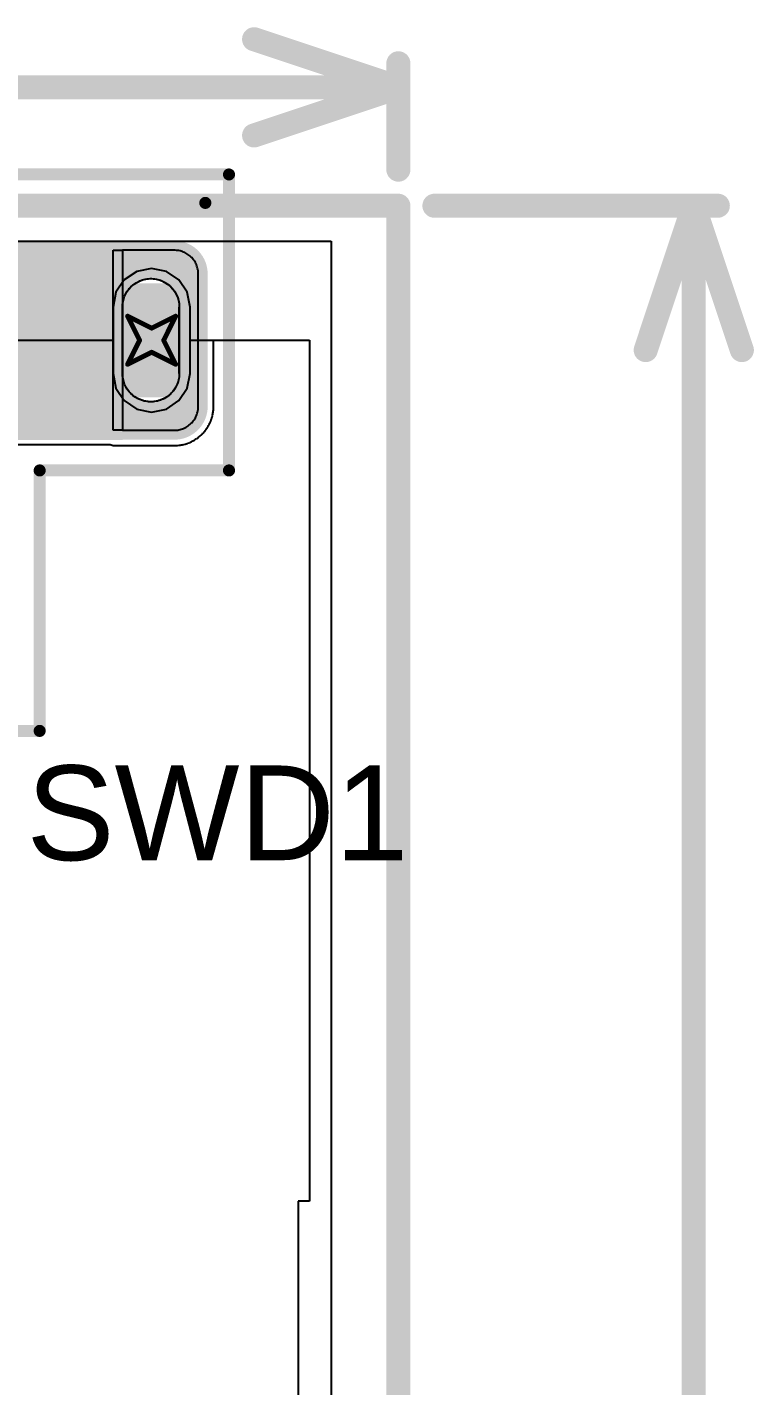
# Model space of a CAD drawing. Header units: inches. Extents: x -3 to 423, y -3 to 110.
# Drawn here: x 60.14 to 67.82, y 66.96 to 81.31 of the extents above; entities that cross this region are included whole.
import ezdxf

# ---------------------------------------------------------------- set-up
doc = ezdxf.new("R2010")
doc.units = ezdxf.units.IN
for name, color, linetype in [('Board Outline', 56, 'Continuous'), ('Bottom Layer', 5, 'Continuous'), ('Bottom Solder', 6, 'Continuous'), ('Drill Drawing', 1, 'Continuous'), ('Mechanical 1', 6, 'Continuous'), ('Mechanical 3', 76, 'Continuous'), ('Mid Layer', 16, 'Continuous'), ('Mid Layer 2', 76, 'Continuous'), ('Multi-Layer', 9, 'Continuous'), ('Pad Holes', 156, 'Continuous'), ('Top Layer', 1, 'Continuous'), ('Top Overlay', 2, 'Continuous'), ('Top Paste', 8, 'Continuous'), ('Top Solder', 216, 'Continuous')]:
    doc.layers.add(name, color=color, linetype=linetype)
doc.styles.add('Arial', font='', dxfattribs={"height": 0.2})
doc.styles.get('Arial').set_extended_font_data('Arial')

# ---------------------------------------------------------------- blocks, each defined once
blk = doc.blocks.new('MOLEX_0475890001_59')
at = {"layer": 'Bottom Layer'}
blk.add_hatch(color=5, dxfattribs=at).paths.add_polyline_path([(-4.383, 0.5), (-3.983, 0.5), (-3.983, -0.5), (-4.383, -0.5)])
at = {"layer": 'Bottom Solder'}
blk.add_hatch(color=6, dxfattribs=at).paths.add_polyline_path([(-4.484, 0.602), (-3.881, 0.602), (-3.881, -0.602), (-4.484, -0.602)])
at = {"layer": 'Mid Layer'}
blk.add_hatch(color=16, dxfattribs=at).paths.add_polyline_path([(-4.383, 0.5), (-3.983, 0.5), (-3.983, -0.5), (-4.383, -0.5)])
at = {"layer": 'Mid Layer 2'}
blk.add_hatch(color=76, dxfattribs=at).paths.add_polyline_path([(-4.383, 0.5), (-3.983, 0.5), (-3.983, -0.5), (-4.383, -0.5)])
at = {"layer": 'Multi-Layer'}
blk.add_hatch(color=9, dxfattribs=at).paths.add_polyline_path([(-4.383, 0.5), (-3.983, 0.5), (-3.983, -0.5), (-4.383, -0.5)])
at = {"layer": 'Pad Holes'}
h = blk.add_hatch(color=7, dxfattribs=at)
edge = h.paths.add_edge_path()
edge.add_arc((-4.183, -0.35), 0.25, 180, 360)
edge.add_line((-3.933, -0.35), (-3.933, 0.35))
edge.add_arc((-4.183, 0.35), 0.25, 0, 180)
edge.add_line((-4.433, 0.35), (-4.433, -0.35))
at = {"layer": 'Top Layer'}
for points in [[(-3.774, 0.95), (-2.599, 0.95), (-2.599, -0.95), (-3.774, -0.95)], [(-4.383, 0.5), (-3.983, 0.5), (-3.983, -0.5), (-4.383, -0.5)]]:
    blk.add_hatch(color=1, dxfattribs=at).paths.add_polyline_path(points)
at = {"layer": 'Top Paste'}
blk.add_hatch(color=8, dxfattribs=at).paths.add_polyline_path([(-3.774, 0.95), (-2.599, 0.95), (-2.599, -0.95), (-3.774, -0.95)])
at = {"layer": 'Top Solder'}
for points in [[(-3.876, 1.052), (-2.498, 1.052), (-2.498, -1.052), (-3.876, -1.052)], [(-4.484, 0.602), (-3.881, 0.602), (-3.881, -0.602), (-4.484, -0.602)]]:
    blk.add_hatch(color=216, dxfattribs=at).paths.add_polyline_path(points)
at = {"layer": 'Mechanical 1'}
for points, format in [([(3, 4.125, 0.127, 0.127, 0), (-3, 4.125, 0.127, 0.127, 0)], "xyseb"), ([(-3, 4.125, 0.127, 0.127, 0), (-3, 1.375, 0.127, 0.127, 0)], "xyseb"), ([(-3, 1.375, 0.127, 0.127, 0), (-5, 1.375, 0.127, 0.127, 0)], "xyseb"), ([(-5, 1.375, 0.127, 0.127, 0), (-5, -1.75, 0.127, 0.127, 0)], "xyseb"), ([(-4.475, 0.35, -0.414214), (-4.175, 0.65)], "xyb"), ([(-4.475, 0.35, -0.414214), (-4.175, 0.65)], "xyb"), ([(-4.175, 0.65, -0.414214), (-3.875, 0.35)], "xyb"), ([(-4.175, 0.65, -0.414214), (-3.875, 0.35)], "xyb"), ([(-4.175, -0.65, -0.414214), (-4.475, -0.35)], "xyb"), ([(-4.175, -0.65, -0.414214), (-4.475, -0.35)], "xyb"), ([(-3.875, -0.35, -0.414214), (-4.175, -0.65)], "xyb"), ([(-3.875, -0.35, -0.414214), (-4.175, -0.65)], "xyb"), ([(5, -1.75, 0.127, 0.127, 0), (-5, -1.75, 0.127, 0.127, 0)], "xyseb")]:
    blk.add_lwpolyline(points, format=format, dxfattribs=at)
for points, format in [([(-3.032, 4.125, 0.0635, 0.0635, 1), (-2.968, 4.125, 0.0635, 0.0635, 1)], "xyseb"), ([(-3.032, 4.125, 0.0635, 0.0635, 1), (-2.968, 4.125, 0.0635, 0.0635, 1)], "xyseb"), ([(-5.032, 1.375, 0.0635, 0.0635, 1), (-4.968, 1.375, 0.0635, 0.0635, 1)], "xyseb"), ([(-5.032, 1.375, 0.0635, 0.0635, 1), (-4.968, 1.375, 0.0635, 0.0635, 1)], "xyseb"), ([(-3.032, 1.375, 0.0635, 0.0635, 1), (-2.968, 1.375, 0.0635, 0.0635, 1)], "xyseb"), ([(-3.032, 1.375, 0.0635, 0.0635, 1), (-2.968, 1.375, 0.0635, 0.0635, 1)], "xyseb"), ([(-4.175, 0.65, 1), (-4.175, 0.65, 1)], "xyb"), ([(-4.175, 0.65, 1), (-4.175, 0.65, 1)], "xyb"), ([(-4.175, 0.65, 1), (-4.175, 0.65, 1)], "xyb"), ([(-4.175, 0.65, 1), (-4.175, 0.65, 1)], "xyb"), ([(-4.475, 0.35, 1), (-4.475, 0.35, 1)], "xyb"), ([(-4.475, 0.35, 1), (-4.475, 0.35, 1)], "xyb"), ([(-4.475, 0.35, 1), (-4.475, 0.35, 1)], "xyb"), ([(-4.475, 0.35, 1), (-4.475, 0.35, 1)], "xyb"), ([(-3.875, 0.35, 1), (-3.875, 0.35, 1)], "xyb"), ([(-3.875, 0.35, 1), (-3.875, 0.35, 1)], "xyb"), ([(-3.875, 0.35, 1), (-3.875, 0.35, 1)], "xyb"), ([(-3.875, 0.35, 1), (-3.875, 0.35, 1)], "xyb"), ([(-4.475, -0.35, 1), (-4.475, -0.35, 1)], "xyb"), ([(-4.475, -0.35, 1), (-4.475, -0.35, 1)], "xyb"), ([(-4.475, -0.35, 1), (-4.475, -0.35, 1)], "xyb"), ([(-4.475, -0.35, 1), (-4.475, -0.35, 1)], "xyb"), ([(-3.875, -0.35, 1), (-3.875, -0.35, 1)], "xyb"), ([(-3.875, -0.35, 1), (-3.875, -0.35, 1)], "xyb"), ([(-3.875, -0.35, 1), (-3.875, -0.35, 1)], "xyb"), ([(-3.875, -0.35, 1), (-3.875, -0.35, 1)], "xyb"), ([(-4.175, -0.65, 1), (-4.175, -0.65, 1)], "xyb"), ([(-4.175, -0.65, 1), (-4.175, -0.65, 1)], "xyb"), ([(-4.175, -0.65, 1), (-4.175, -0.65, 1)], "xyb"), ([(-4.175, -0.65, 1), (-4.175, -0.65, 1)], "xyb"), ([(-5.032, -1.75, 0.0635, 0.0635, 1), (-4.968, -1.75, 0.0635, 0.0635, 1)], "xyseb"), ([(-5.032, -1.75, 0.0635, 0.0635, 1), (-4.968, -1.75, 0.0635, 0.0635, 1)], "xyseb")]:
    blk.add_lwpolyline(points, format=format, close=True, dxfattribs=at)
for points in [[(-4.475, 0.35), (-4.475, -0.35)], [(-4.475, 0.35), (-4.475, -0.35)], [(-3.875, 0.35), (-3.875, -0.35)], [(-3.875, 0.35), (-3.875, -0.35)]]:
    blk.add_lwpolyline(points, dxfattribs=at)
at = {"layer": 'Top Layer'}
for p, q in [((-4.615, 0.862), (-4.623, 0.852)), ((-4.606, 0.872), (-4.615, 0.862)), ((-4.597, 0.881), (-4.606, 0.872)), ((-4.587, 0.89), (-4.597, 0.881)), ((-4.577, 0.898), (-4.587, 0.89)), ((-4.567, 0.906), (-4.577, 0.898)), ((-4.556, 0.913), (-4.567, 0.906)), ((-4.544, 0.92), (-4.556, 0.913)), ((-4.533, 0.926), (-4.544, 0.92)), ((-4.521, 0.931), (-4.533, 0.926)), ((-4.508, 0.936), (-4.521, 0.931)), ((-4.496, 0.94), (-4.508, 0.936)), ((-4.483, 0.943), (-4.496, 0.94)), ((-4.471, 0.946), (-4.483, 0.943)), ((-4.458, 0.948), (-4.471, 0.946)), ((-4.445, 0.949), (-4.458, 0.948)), ((-4.432, 0.95), (-4.445, 0.949)), ((-3.875, 0.95), (-4.432, 0.95)), ((-3.875, 0.358), (-3.875, 0.95)), ((-3.875, -0.95), (-3.875, 0.95)), ((-3.875, 0.95), (-3.775, 0.95)), ((-3.775, 0.95), (-3.775, -0.95)), ((-4.674, 0.72), (-4.675, 0.707)), ((-4.673, 0.733), (-4.674, 0.72)), ((-4.671, 0.746), (-4.673, 0.733)), ((-4.668, 0.758), (-4.671, 0.746)), ((-4.665, 0.771), (-4.668, 0.758)), ((-4.661, 0.783), (-4.665, 0.771)), ((-4.656, 0.796), (-4.661, 0.783)), ((-4.651, 0.808), (-4.656, 0.796)), ((-4.645, 0.819), (-4.651, 0.808)), ((-4.638, 0.831), (-4.645, 0.819)), ((-4.631, 0.842), (-4.638, 0.831)), ((-4.623, 0.852), (-4.631, 0.842)), ((-4.675, 0.707), (-4.675, -0.707)), ((-4.382, 0.568), (-4.37, 0.578)), ((-4.37, 0.578), (-4.358, 0.588)), ((-4.358, 0.588), (-4.345, 0.597)), ((-4.345, 0.597), (-4.332, 0.606)), ((-4.332, 0.606), (-4.318, 0.614)), ((-4.318, 0.614), (-4.304, 0.621)), ((-4.304, 0.621), (-4.29, 0.627)), ((-4.29, 0.627), (-4.275, 0.633)), ((-4.275, 0.633), (-4.26, 0.638)), ((-4.26, 0.638), (-4.245, 0.642)), ((-4.245, 0.642), (-4.23, 0.645)), ((-4.23, 0.645), (-4.214, 0.648)), ((-4.214, 0.648), (-4.199, 0.649)), ((-4.199, 0.649), (-4.183, 0.65)), ((-4.183, 0.65), (-4.167, 0.65)), ((-4.167, 0.65), (-4.151, 0.649)), ((-4.151, 0.649), (-4.136, 0.648)), ((-4.136, 0.648), (-4.12, 0.645)), ((-4.12, 0.645), (-4.105, 0.642)), ((-4.105, 0.642), (-4.09, 0.638)), ((-4.09, 0.638), (-4.075, 0.633)), ((-4.075, 0.633), (-4.06, 0.627)), ((-4.06, 0.627), (-4.046, 0.621)), ((-4.046, 0.621), (-4.032, 0.614)), ((-4.032, 0.614), (-4.018, 0.606)), ((-4.018, 0.606), (-4.005, 0.597)), ((-4.005, 0.597), (-3.992, 0.588)), ((-3.992, 0.588), (-3.98, 0.578)), ((-3.98, 0.578), (-3.968, 0.568)), ((-4.467, 0.42), (-4.463, 0.435)), ((-4.463, 0.435), (-4.458, 0.45)), ((-4.458, 0.45), (-4.452, 0.465)), ((-4.452, 0.465), (-4.446, 0.479)), ((-4.446, 0.479), (-4.439, 0.493)), ((-4.439, 0.493), (-4.431, 0.507)), ((-4.431, 0.507), (-4.422, 0.52)), ((-4.422, 0.52), (-4.413, 0.533)), ((-4.413, 0.533), (-4.403, 0.545)), ((-4.403, 0.545), (-4.393, 0.557)), ((-4.393, 0.557), (-4.382, 0.568)), ((-3.968, 0.568), (-3.957, 0.557)), ((-3.957, 0.557), (-3.947, 0.545)), ((-3.947, 0.545), (-3.937, 0.533)), ((-3.937, 0.533), (-3.928, 0.52)), ((-3.928, 0.52), (-3.919, 0.507)), ((-3.919, 0.507), (-3.911, 0.493)), ((-3.911, 0.493), (-3.904, 0.479)), ((-3.904, 0.479), (-3.898, 0.465)), ((-3.898, 0.465), (-3.892, 0.45)), ((-3.892, 0.45), (-3.887, 0.435)), ((-3.887, 0.435), (-3.883, 0.42)), ((-4.475, 0.358), (-4.474, 0.374)), ((-4.475, -0.358), (-4.475, 0.358)), ((-4.474, 0.374), (-4.473, 0.389)), ((-4.473, 0.389), (-4.47, 0.405)), ((-4.47, 0.405), (-4.467, 0.42)), ((-3.883, 0.42), (-3.88, 0.405)), ((-3.88, 0.405), (-3.877, 0.389)), ((-3.877, 0.389), (-3.876, 0.374)), ((-3.876, 0.374), (-3.875, 0.358)), ((-4.474, -0.374), (-4.475, -0.358)), ((-4.473, -0.389), (-4.474, -0.374)), ((-4.47, -0.405), (-4.473, -0.389)), ((-4.467, -0.42), (-4.47, -0.405)), ((-4.463, -0.435), (-4.467, -0.42)), ((-3.883, -0.42), (-3.887, -0.435)), ((-3.88, -0.405), (-3.883, -0.42)), ((-3.877, -0.389), (-3.88, -0.405)), ((-3.876, -0.374), (-3.877, -0.389)), ((-3.875, -0.358), (-3.876, -0.374)), ((-3.875, -0.95), (-3.875, -0.358)), ((-4.458, -0.45), (-4.463, -0.435)), ((-4.452, -0.465), (-4.458, -0.45)), ((-4.446, -0.479), (-4.452, -0.465)), ((-4.439, -0.493), (-4.446, -0.479)), ((-4.431, -0.507), (-4.439, -0.493)), ((-4.422, -0.52), (-4.431, -0.507)), ((-4.413, -0.533), (-4.422, -0.52)), ((-4.403, -0.545), (-4.413, -0.533)), ((-4.393, -0.557), (-4.403, -0.545)), ((-4.382, -0.568), (-4.393, -0.557)), ((-4.37, -0.578), (-4.382, -0.568)), ((-3.968, -0.568), (-3.98, -0.578)), ((-3.957, -0.557), (-3.968, -0.568)), ((-3.947, -0.545), (-3.957, -0.557)), ((-3.937, -0.533), (-3.947, -0.545)), ((-3.928, -0.52), (-3.937, -0.533)), ((-3.919, -0.507), (-3.928, -0.52)), ((-3.911, -0.493), (-3.919, -0.507)), ((-3.904, -0.479), (-3.911, -0.493)), ((-3.898, -0.465), (-3.904, -0.479)), ((-3.892, -0.45), (-3.898, -0.465)), ((-3.887, -0.435), (-3.892, -0.45)), ((-4.675, -0.707), (-4.674, -0.72)), ((-4.358, -0.588), (-4.37, -0.578)), ((-4.345, -0.597), (-4.358, -0.588)), ((-4.332, -0.606), (-4.345, -0.597)), ((-4.318, -0.614), (-4.332, -0.606)), ((-4.304, -0.621), (-4.318, -0.614)), ((-4.29, -0.627), (-4.304, -0.621)), ((-4.275, -0.633), (-4.29, -0.627)), ((-4.26, -0.638), (-4.275, -0.633)), ((-4.245, -0.642), (-4.26, -0.638)), ((-4.23, -0.645), (-4.245, -0.642)), ((-4.214, -0.648), (-4.23, -0.645)), ((-4.199, -0.649), (-4.214, -0.648)), ((-4.183, -0.65), (-4.199, -0.649)), ((-4.167, -0.65), (-4.183, -0.65)), ((-4.151, -0.649), (-4.167, -0.65)), ((-4.136, -0.648), (-4.151, -0.649)), ((-4.12, -0.645), (-4.136, -0.648)), ((-4.105, -0.642), (-4.12, -0.645)), ((-4.09, -0.638), (-4.105, -0.642)), ((-4.075, -0.633), (-4.09, -0.638)), ((-4.06, -0.627), (-4.075, -0.633)), ((-4.046, -0.621), (-4.06, -0.627)), ((-4.032, -0.614), (-4.046, -0.621)), ((-4.018, -0.606), (-4.032, -0.614)), ((-4.005, -0.597), (-4.018, -0.606)), ((-3.992, -0.588), (-4.005, -0.597)), ((-3.98, -0.578), (-3.992, -0.588)), ((-4.674, -0.72), (-4.673, -0.733)), ((-4.673, -0.733), (-4.671, -0.746)), ((-4.671, -0.746), (-4.668, -0.758)), ((-4.668, -0.758), (-4.665, -0.771)), ((-4.665, -0.771), (-4.661, -0.783)), ((-4.661, -0.783), (-4.656, -0.796)), ((-4.656, -0.796), (-4.651, -0.808)), ((-4.651, -0.808), (-4.645, -0.819)), ((-4.645, -0.819), (-4.638, -0.831)), ((-4.638, -0.831), (-4.631, -0.842)), ((-4.631, -0.842), (-4.623, -0.852)), ((-4.623, -0.852), (-4.615, -0.862)), ((-4.615, -0.862), (-4.606, -0.872)), ((-4.606, -0.872), (-4.597, -0.881)), ((-4.597, -0.881), (-4.587, -0.89)), ((-4.587, -0.89), (-4.577, -0.898)), ((-4.577, -0.898), (-4.567, -0.906)), ((-4.567, -0.906), (-4.556, -0.913)), ((-4.556, -0.913), (-4.544, -0.92)), ((-4.544, -0.92), (-4.533, -0.926)), ((-4.533, -0.926), (-4.521, -0.931)), ((-4.521, -0.931), (-4.508, -0.936)), ((-4.508, -0.936), (-4.496, -0.94)), ((-4.496, -0.94), (-4.483, -0.943)), ((-4.483, -0.943), (-4.471, -0.946)), ((-4.471, -0.946), (-4.458, -0.948)), ((-4.458, -0.948), (-4.445, -0.949)), ((-4.445, -0.949), (-4.432, -0.95)), ((-4.432, -0.95), (-3.875, -0.95)), ((-3.775, -0.95), (-3.875, -0.95))]:
    blk.add_line(p, q, dxfattribs=at)
at = {"layer": 'Top Overlay'}
blk.add_lwpolyline([(4.75, -1.45, 0.127, 0.127, 0), (-4.75, -1.45, 0.127, 0.127, 0)], format="xyseb", dxfattribs=at)
blk.add_lwpolyline([(-4.782, -1.45, 0.0635, 0.0635, 1), (-4.718, -1.45, 0.0635, 0.0635, 1)], format="xyseb", close=True, dxfattribs=at)
at = {"layer": 'Top Paste'}
for points in [[(-4.575, 0.7, 0.2, 0.2, -0.414214), (-4.425, 0.85, 0.2, 0.2, 0)], [(-3.675, 0.85, 0.2, 0.2, 0), (-4.425, 0.85, 0.2, 0.2, 0)], [(-4.175, 0.8, 0.3, 0.3, -0.414214), (-3.725, 0.35, 0.3, 0.3, 0)], [(-3.675, 0.85, 0.2, 0.2, 0), (-3.675, -0.85, 0.2, 0.2, 0)], [(-4.575, 0.35, 0.2, 0.2, -0.414214), (-4.175, 0.75, 0.2, 0.2, 0)], [(-4.575, 0.7, 0.2, 0.2, 0), (-4.575, -0.7, 0.2, 0.2, 0)], [(-4.575, 0.35, 0.2, 0.2, 0), (-4.575, -0.35, 0.2, 0.2, 0)], [(-3.725, 0.35, 0.3, 0.3, 0), (-3.725, -0.35, 0.3, 0.3, 0)], [(-4.175, -0.75, 0.2, 0.2, -0.414214), (-4.575, -0.35, 0.2, 0.2, 0)], [(-3.725, -0.35, 0.3, 0.3, -0.414214), (-4.175, -0.8, 0.3, 0.3, 0)], [(-4.425, -0.85, 0.2, 0.2, -0.414214), (-4.575, -0.7, 0.2, 0.2, 0)], [(-3.675, -0.85, 0.2, 0.2, 0), (-4.425, -0.85, 0.2, 0.2, 0)]]:
    blk.add_lwpolyline(points, format="xyseb", dxfattribs=at)
for points in [[(-4.475, 0.85, 0.1, 0.1, 1), (-4.375, 0.85, 0.1, 0.1, 1)], [(-4.475, 0.85, 0.1, 0.1, 1), (-4.375, 0.85, 0.1, 0.1, 1)], [(-4.25, 0.8, 0.15, 0.15, 1), (-4.1, 0.8, 0.15, 0.15, 1)], [(-3.725, 0.85, 0.1, 0.1, 1), (-3.625, 0.85, 0.1, 0.1, 1)], [(-3.725, 0.85, 0.1, 0.1, 1), (-3.625, 0.85, 0.1, 0.1, 1)], [(-4.625, 0.7, 0.1, 0.1, 1), (-4.525, 0.7, 0.1, 0.1, 1)], [(-4.625, 0.7, 0.1, 0.1, 1), (-4.525, 0.7, 0.1, 0.1, 1)], [(-4.225, 0.75, 0.1, 0.1, 1), (-4.125, 0.75, 0.1, 0.1, 1)], [(-4.625, 0.35, 0.1, 0.1, 1), (-4.525, 0.35, 0.1, 0.1, 1)], [(-4.625, 0.35, 0.1, 0.1, 1), (-4.525, 0.35, 0.1, 0.1, 1)], [(-3.8, 0.35, 0.15, 0.15, 1), (-3.65, 0.35, 0.15, 0.15, 1)], [(-3.8, 0.35, 0.15, 0.15, 1), (-3.65, 0.35, 0.15, 0.15, 1)], [(-4.625, -0.35, 0.1, 0.1, 1), (-4.525, -0.35, 0.1, 0.1, 1)], [(-4.625, -0.35, 0.1, 0.1, 1), (-4.525, -0.35, 0.1, 0.1, 1)], [(-3.8, -0.35, 0.15, 0.15, 1), (-3.65, -0.35, 0.15, 0.15, 1)], [(-3.8, -0.35, 0.15, 0.15, 1), (-3.65, -0.35, 0.15, 0.15, 1)], [(-4.625, -0.7, 0.1, 0.1, 1), (-4.525, -0.7, 0.1, 0.1, 1)], [(-4.625, -0.7, 0.1, 0.1, 1), (-4.525, -0.7, 0.1, 0.1, 1)], [(-4.25, -0.8, 0.15, 0.15, 1), (-4.1, -0.8, 0.15, 0.15, 1)], [(-4.225, -0.75, 0.1, 0.1, 1), (-4.125, -0.75, 0.1, 0.1, 1)], [(-4.475, -0.85, 0.1, 0.1, 1), (-4.375, -0.85, 0.1, 0.1, 1)], [(-4.475, -0.85, 0.1, 0.1, 1), (-4.375, -0.85, 0.1, 0.1, 1)], [(-3.725, -0.85, 0.1, 0.1, 1), (-3.625, -0.85, 0.1, 0.1, 1)], [(-3.725, -0.85, 0.1, 0.1, 1), (-3.625, -0.85, 0.1, 0.1, 1)]]:
    blk.add_lwpolyline(points, format="xyseb", close=True, dxfattribs=at)
at = {"layer": 'Top Solder'}
for points in [[(-4.675, 0.7, 0.2, 0.2, -0.414214), (-4.425, 0.95, 0.2, 0.2, 0)], [(-3.675, 0.95, 0.2, 0.2, 0), (-4.425, 0.95, 0.2, 0.2, 0)], [(-3.675, 0.95, 0.2, 0.2, 0), (-3.675, -0.95, 0.2, 0.2, 0)], [(-4.625, 0.35, 0.3, 0.3, -0.414214), (-4.175, 0.8, 0.3, 0.3, 0)], [(-4.175, 0.8, 0.3, 0.3, -0.414214), (-3.725, 0.35, 0.3, 0.3, 0)], [(-4.675, 0.7, 0.2, 0.2, 0), (-4.675, -0.7, 0.2, 0.2, 0)], [(-4.625, 0.35, 0.3, 0.3, 0), (-4.625, -0.35, 0.3, 0.3, 0)], [(-3.725, 0.35, 0.3, 0.3, 0), (-3.725, -0.35, 0.3, 0.3, 0)], [(-4.175, -0.8, 0.3, 0.3, -0.414214), (-4.625, -0.35, 0.3, 0.3, 0)], [(-3.725, -0.35, 0.3, 0.3, -0.414214), (-4.175, -0.8, 0.3, 0.3, 0)], [(-4.425, -0.95, 0.2, 0.2, -0.414214), (-4.675, -0.7, 0.2, 0.2, 0)], [(-3.675, -0.95, 0.2, 0.2, 0), (-4.425, -0.95, 0.2, 0.2, 0)]]:
    blk.add_lwpolyline(points, format="xyseb", dxfattribs=at)
for points in [[(-4.475, 0.95, 0.1, 0.1, 1), (-4.375, 0.95, 0.1, 0.1, 1)], [(-4.475, 0.95, 0.1, 0.1, 1), (-4.375, 0.95, 0.1, 0.1, 1)], [(-3.725, 0.95, 0.1, 0.1, 1), (-3.625, 0.95, 0.1, 0.1, 1)], [(-3.725, 0.95, 0.1, 0.1, 1), (-3.625, 0.95, 0.1, 0.1, 1)], [(-4.25, 0.8, 0.15, 0.15, 1), (-4.1, 0.8, 0.15, 0.15, 1)], [(-4.25, 0.8, 0.15, 0.15, 1), (-4.1, 0.8, 0.15, 0.15, 1)], [(-4.725, 0.7, 0.1, 0.1, 1), (-4.625, 0.7, 0.1, 0.1, 1)], [(-4.725, 0.7, 0.1, 0.1, 1), (-4.625, 0.7, 0.1, 0.1, 1)], [(-4.7, 0.35, 0.15, 0.15, 1), (-4.55, 0.35, 0.15, 0.15, 1)], [(-4.7, 0.35, 0.15, 0.15, 1), (-4.55, 0.35, 0.15, 0.15, 1)], [(-3.8, 0.35, 0.15, 0.15, 1), (-3.65, 0.35, 0.15, 0.15, 1)], [(-3.8, 0.35, 0.15, 0.15, 1), (-3.65, 0.35, 0.15, 0.15, 1)], [(-4.7, -0.35, 0.15, 0.15, 1), (-4.55, -0.35, 0.15, 0.15, 1)], [(-4.7, -0.35, 0.15, 0.15, 1), (-4.55, -0.35, 0.15, 0.15, 1)], [(-3.8, -0.35, 0.15, 0.15, 1), (-3.65, -0.35, 0.15, 0.15, 1)], [(-3.8, -0.35, 0.15, 0.15, 1), (-3.65, -0.35, 0.15, 0.15, 1)], [(-4.725, -0.7, 0.1, 0.1, 1), (-4.625, -0.7, 0.1, 0.1, 1)], [(-4.725, -0.7, 0.1, 0.1, 1), (-4.625, -0.7, 0.1, 0.1, 1)], [(-4.25, -0.8, 0.15, 0.15, 1), (-4.1, -0.8, 0.15, 0.15, 1)], [(-4.25, -0.8, 0.15, 0.15, 1), (-4.1, -0.8, 0.15, 0.15, 1)], [(-4.475, -0.95, 0.1, 0.1, 1), (-4.375, -0.95, 0.1, 0.1, 1)], [(-4.475, -0.95, 0.1, 0.1, 1), (-4.375, -0.95, 0.1, 0.1, 1)], [(-3.725, -0.95, 0.1, 0.1, 1), (-3.625, -0.95, 0.1, 0.1, 1)], [(-3.725, -0.95, 0.1, 0.1, 1), (-3.625, -0.95, 0.1, 0.1, 1)]]:
    blk.add_lwpolyline(points, format="xyseb", close=True, dxfattribs=at)

msp = doc.modelspace()

# ---------------------------------------------------------------- linework, layer by layer
at = {"layer": 'Board Outline'}
for points in [[(0.02, 79.42, 0.254, 0.254, 0), (64.06, 79.42, 0.254, 0.254, 0)], [(64.06, 79.42, 0.254, 0.254, 0), (64.06, 0, 0.254, 0.254, 0)]]:
    msp.add_lwpolyline(points, format="xyseb", dxfattribs=at)
msp.add_lwpolyline([(63.996, 79.42, 0.127, 0.127, 1), (64.123, 79.42, 0.127, 0.127, 1)], format="xyseb", close=True, dxfattribs=at)
msp.add_lwpolyline([(63.996, 79.42, 0.127, 0.127, 1), (64.123, 79.42, 0.127, 0.127, 1)], format="xyseb", close=True, dxfattribs=at)
at = {"layer": 'Bottom Layer'}
for p, q in [((53.503, 78), (61.045, 78)), ((61.045, 78), (61.045, 77.65)), ((61.861, 77.65), (61.861, 78)), ((61.861, 78), (63.119, 78)), ((63.119, 78), (63.119, 68.91)), ((61.045, 77.65), (61.076, 77.494)), ((61.83, 77.494), (61.861, 77.65)), ((61.076, 77.494), (61.164, 77.362)), ((61.741, 77.362), (61.83, 77.494)), ((61.164, 77.362), (61.297, 77.273)), ((61.609, 77.273), (61.741, 77.362)), ((61.297, 77.273), (61.453, 77.242)), ((61.453, 77.242), (61.609, 77.273)), ((63.119, 68.91), (63, 68.91)), ((63, 68.91), (63, 61.49))]:
    msp.add_line(p, q, dxfattribs=at)
at = {"layer": 'Drill Drawing'}
for points in [[(61.199, 78.254, 0.0508, 0.0508, 0), (61.453, 78.127, 0.0508, 0.0508, 0)], [(61.199, 78.254, 0.0508, 0.0508, 0), (61.326, 78, 0.0508, 0.0508, 0)], [(61.453, 78.127, 0.0508, 0.0508, 0), (61.707, 78.254, 0.0508, 0.0508, 0)], [(61.58, 78, 0.0508, 0.0508, 0), (61.707, 78.254, 0.0508, 0.0508, 0)], [(61.199, 77.746, 0.0508, 0.0508, 0), (61.326, 78, 0.0508, 0.0508, 0)], [(61.199, 77.746, 0.0508, 0.0508, 0), (61.453, 77.873, 0.0508, 0.0508, 0)], [(61.453, 77.873, 0.0508, 0.0508, 0), (61.707, 77.746, 0.0508, 0.0508, 0)], [(61.58, 78, 0.0508, 0.0508, 0), (61.707, 77.746, 0.0508, 0.0508, 0)]]:
    msp.add_lwpolyline(points, format="xyseb", dxfattribs=at)
for points in [[(61.186, 78.254, 0.0254, 0.0254, 1), (61.212, 78.254, 0.0254, 0.0254, 1)], [(61.186, 78.254, 0.0254, 0.0254, 1), (61.212, 78.254, 0.0254, 0.0254, 1)], [(61.694, 78.254, 0.0254, 0.0254, 1), (61.72, 78.254, 0.0254, 0.0254, 1)], [(61.694, 78.254, 0.0254, 0.0254, 1), (61.72, 78.254, 0.0254, 0.0254, 1)], [(61.44, 78.127, 0.0254, 0.0254, 1), (61.466, 78.127, 0.0254, 0.0254, 1)], [(61.44, 78.127, 0.0254, 0.0254, 1), (61.466, 78.127, 0.0254, 0.0254, 1)], [(61.313, 78, 0.0254, 0.0254, 1), (61.339, 78, 0.0254, 0.0254, 1)], [(61.313, 78, 0.0254, 0.0254, 1), (61.339, 78, 0.0254, 0.0254, 1)], [(61.44, 77.873, 0.0254, 0.0254, 1), (61.466, 77.873, 0.0254, 0.0254, 1)], [(61.44, 77.873, 0.0254, 0.0254, 1), (61.466, 77.873, 0.0254, 0.0254, 1)], [(61.567, 78, 0.0254, 0.0254, 1), (61.593, 78, 0.0254, 0.0254, 1)], [(61.567, 78, 0.0254, 0.0254, 1), (61.593, 78, 0.0254, 0.0254, 1)], [(61.186, 77.746, 0.0254, 0.0254, 1), (61.212, 77.746, 0.0254, 0.0254, 1)], [(61.186, 77.746, 0.0254, 0.0254, 1), (61.212, 77.746, 0.0254, 0.0254, 1)], [(61.694, 77.746, 0.0254, 0.0254, 1), (61.72, 77.746, 0.0254, 0.0254, 1)], [(61.694, 77.746, 0.0254, 0.0254, 1), (61.72, 77.746, 0.0254, 0.0254, 1)]]:
    msp.add_lwpolyline(points, format="xyseb", close=True, dxfattribs=at)
at = {"layer": 'Mechanical 1'}
for points in [[(31.37, 79.42, 0.254, 0.254, 0), (64.06, 79.42, 0.254, 0.254, 0)], [(64.06, 79.42, 0.254, 0.254, 0), (64.06, 0, 0.254, 0.254, 0)]]:
    msp.add_lwpolyline(points, format="xyseb", dxfattribs=at)
msp.add_lwpolyline([(63.996, 79.42, 0.127, 0.127, 1), (64.123, 79.42, 0.127, 0.127, 1)], format="xyseb", close=True, dxfattribs=at)
msp.add_lwpolyline([(63.996, 79.42, 0.127, 0.127, 1), (64.123, 79.42, 0.127, 0.127, 1)], format="xyseb", close=True, dxfattribs=at)
at = {"layer": 'Mechanical 3'}
for points in [[(62.536, 81.178, 0.254, 0.254, 0), (64.06, 80.67, 0.254, 0.254, 0)], [(64.06, 79.801, 0.254, 0.254, 0), (64.06, 80.924, 0.254, 0.254, 0)], [(38.896, 80.67, 0.254, 0.254, 0), (64.06, 80.67, 0.254, 0.254, 0)], [(62.536, 80.162, 0.254, 0.254, 0), (64.06, 80.67, 0.254, 0.254, 0)], [(64.441, 79.42, 0.254, 0.254, 0), (67.434, 79.42, 0.254, 0.254, 0)], [(66.672, 77.896, 0.254, 0.254, 0), (67.18, 79.42, 0.254, 0.254, 0)], [(67.18, 79.42, 0.254, 0.254, 0), (67.688, 77.896, 0.254, 0.254, 0)], [(67.18, 46.566, 0.254, 0.254, 0), (67.18, 79.42, 0.254, 0.254, 0)]]:
    msp.add_lwpolyline(points, format="xyseb", dxfattribs=at)
for points in [[(62.472, 81.178, 0.127, 0.127, 1), (62.599, 81.178, 0.127, 0.127, 1)], [(63.996, 80.924, 0.127, 0.127, 1), (64.123, 80.924, 0.127, 0.127, 1)], [(63.996, 80.67, 0.127, 0.127, 1), (64.123, 80.67, 0.127, 0.127, 1)], [(63.996, 80.67, 0.127, 0.127, 1), (64.123, 80.67, 0.127, 0.127, 1)], [(63.996, 80.67, 0.127, 0.127, 1), (64.123, 80.67, 0.127, 0.127, 1)], [(62.472, 80.162, 0.127, 0.127, 1), (62.599, 80.162, 0.127, 0.127, 1)], [(63.996, 79.801, 0.127, 0.127, 1), (64.123, 79.801, 0.127, 0.127, 1)], [(64.377, 79.42, 0.127, 0.127, 1), (64.504, 79.42, 0.127, 0.127, 1)], [(67.117, 79.42, 0.127, 0.127, 1), (67.244, 79.42, 0.127, 0.127, 1)], [(67.117, 79.42, 0.127, 0.127, 1), (67.244, 79.42, 0.127, 0.127, 1)], [(67.117, 79.42, 0.127, 0.127, 1), (67.244, 79.42, 0.127, 0.127, 1)], [(67.371, 79.42, 0.127, 0.127, 1), (67.498, 79.42, 0.127, 0.127, 1)], [(66.609, 77.896, 0.127, 0.127, 1), (66.736, 77.896, 0.127, 0.127, 1)], [(67.625, 77.896, 0.127, 0.127, 1), (67.752, 77.896, 0.127, 0.127, 1)]]:
    msp.add_lwpolyline(points, format="xyseb", close=True, dxfattribs=at)
at = {"layer": 'Mid Layer'}
for p, q in [((53.503, 78), (61.045, 78)), ((61.045, 78), (61.045, 77.65)), ((61.861, 77.65), (61.861, 78)), ((61.861, 78), (63.119, 78)), ((63.119, 78), (63.119, 68.91)), ((61.045, 77.65), (61.076, 77.494)), ((61.83, 77.494), (61.861, 77.65)), ((61.076, 77.494), (61.164, 77.362)), ((61.741, 77.362), (61.83, 77.494)), ((61.164, 77.362), (61.297, 77.273)), ((61.609, 77.273), (61.741, 77.362)), ((61.297, 77.273), (61.453, 77.242)), ((61.453, 77.242), (61.609, 77.273)), ((63.119, 68.91), (63, 68.91)), ((63, 68.91), (63, 64.438))]:
    msp.add_line(p, q, dxfattribs=at)
at = {"layer": 'Mid Layer 2'}
for p, q in [((33.064, 79.045), (63.348, 79.045)), ((63.348, 79.045), (63.348, 26.797)), ((61.453, 78.758), (61.297, 78.727)), ((61.609, 78.727), (61.453, 78.758)), ((61.164, 78.638), (61.076, 78.506)), ((61.297, 78.727), (61.164, 78.638)), ((61.741, 78.638), (61.609, 78.727)), ((61.83, 78.506), (61.741, 78.638)), ((61.076, 78.506), (61.045, 78.35)), ((61.861, 78.35), (61.83, 78.506)), ((61.045, 78.35), (61.045, 77.65)), ((61.861, 77.65), (61.861, 78.35)), ((61.045, 77.65), (61.076, 77.494)), ((61.83, 77.494), (61.861, 77.65)), ((61.076, 77.494), (61.164, 77.362)), ((61.741, 77.362), (61.83, 77.494)), ((61.164, 77.362), (61.297, 77.273)), ((61.609, 77.273), (61.741, 77.362)), ((61.297, 77.273), (61.453, 77.242)), ((61.453, 77.242), (61.609, 77.273))]:
    msp.add_line(p, q, dxfattribs=at)
at = {"layer": 'Top Layer'}
for p, q in [((62.107, 77.293), (62.107, 78)), ((62.107, 78), (63.119, 78)), ((63.119, 78), (63.119, 68.91)), ((62.089, 77.183), (62.092, 77.187)), ((62.089, 77.179), (62.089, 77.183)), ((62.092, 77.187), (62.095, 77.2)), ((62.094, 77.204), (62.097, 77.208)), ((62.095, 77.2), (62.094, 77.204)), ((62.097, 77.208), (62.1, 77.221)), ((62.099, 77.225), (62.101, 77.229)), ((62.1, 77.221), (62.099, 77.225)), ((62.101, 77.229), (62.103, 77.242)), ((62.102, 77.246), (62.104, 77.25)), ((62.103, 77.242), (62.102, 77.246)), ((62.104, 77.25), (62.106, 77.263)), ((62.105, 77.268), (62.106, 77.272)), ((62.106, 77.263), (62.105, 77.268)), ((62.106, 77.289), (62.107, 77.293)), ((62.107, 77.285), (62.106, 77.289)), ((62.106, 77.272), (62.107, 77.285)), ((62.011, 77.035), (62.02, 77.046)), ((62.02, 77.046), (62.021, 77.05)), ((62.021, 77.05), (62.025, 77.052)), ((62.025, 77.052), (62.032, 77.063)), ((62.032, 77.063), (62.034, 77.067)), ((62.034, 77.067), (62.037, 77.07)), ((62.037, 77.07), (62.044, 77.081)), ((62.044, 77.081), (62.045, 77.085)), ((62.045, 77.085), (62.049, 77.088)), ((62.049, 77.088), (62.055, 77.099)), ((62.055, 77.099), (62.056, 77.104)), ((62.056, 77.104), (62.059, 77.107)), ((62.059, 77.107), (62.065, 77.119)), ((62.065, 77.119), (62.066, 77.123)), ((62.066, 77.123), (62.069, 77.126)), ((62.069, 77.126), (62.074, 77.138)), ((62.074, 77.143), (62.078, 77.146)), ((62.074, 77.138), (62.074, 77.143)), ((62.078, 77.146), (62.082, 77.158)), ((62.082, 77.163), (62.085, 77.166)), ((62.082, 77.158), (62.082, 77.163)), ((62.085, 77.166), (62.089, 77.179)), ((59.719, 76.9), (61.015, 76.9)), ((61.015, 76.9), (61.045, 76.888)), ((61.745, 76.891), (61.749, 76.893)), ((61.749, 76.893), (61.753, 76.892)), ((61.753, 76.892), (61.766, 76.894)), ((61.766, 76.894), (61.77, 76.896)), ((61.77, 76.896), (61.774, 76.895)), ((61.774, 76.895), (61.787, 76.898)), ((61.787, 76.898), (61.791, 76.901)), ((61.791, 76.901), (61.795, 76.9)), ((61.795, 76.9), (61.808, 76.903)), ((61.808, 76.903), (61.812, 76.906)), ((61.812, 76.906), (61.816, 76.906)), ((61.816, 76.906), (61.829, 76.91)), ((61.829, 76.91), (61.832, 76.913)), ((61.832, 76.913), (61.837, 76.913)), ((61.837, 76.913), (61.849, 76.917)), ((61.849, 76.917), (61.852, 76.921)), ((61.852, 76.921), (61.857, 76.921)), ((61.857, 76.921), (61.869, 76.926)), ((61.869, 76.926), (61.872, 76.929)), ((61.872, 76.929), (61.876, 76.93)), ((61.876, 76.93), (61.888, 76.936)), ((61.888, 76.936), (61.891, 76.939)), ((61.891, 76.939), (61.895, 76.94)), ((61.895, 76.94), (61.907, 76.946)), ((61.907, 76.946), (61.91, 76.95)), ((61.91, 76.95), (61.914, 76.951)), ((61.914, 76.951), (61.925, 76.958)), ((61.925, 76.958), (61.928, 76.961)), ((61.928, 76.961), (61.932, 76.963)), ((61.932, 76.963), (61.943, 76.97)), ((61.943, 76.97), (61.945, 76.974)), ((61.945, 76.974), (61.949, 76.975)), ((61.949, 76.975), (61.96, 76.984)), ((61.96, 76.984), (61.962, 76.988)), ((61.962, 76.988), (61.966, 76.989)), ((61.966, 76.989), (61.976, 76.998)), ((61.976, 76.998), (61.978, 77.002)), ((61.978, 77.002), (61.982, 77.004)), ((61.982, 77.004), (61.991, 77.013)), ((61.991, 77.013), (61.993, 77.017)), ((61.993, 77.017), (61.997, 77.019)), ((61.997, 77.019), (62.006, 77.029)), ((62.006, 77.029), (62.007, 77.033)), ((62.007, 77.033), (62.011, 77.035)), ((61.045, 76.888), (61.702, 76.888)), ((61.702, 76.888), (61.706, 76.889)), ((61.706, 76.889), (61.71, 76.888)), ((61.71, 76.888), (61.723, 76.889)), ((61.723, 76.889), (61.727, 76.891)), ((61.727, 76.891), (61.732, 76.889)), ((61.732, 76.889), (61.745, 76.891)), ((63.119, 68.91), (63, 68.91)), ((63, 68.91), (63, 61.216))]:
    msp.add_line(p, q, dxfattribs=at)

# ---------------------------------------------------------------- block references
at = {"rotation": 180}
msp.add_blockref('MOLEX_0475890001_59', (57.27, 78), dxfattribs=at)

# ---------------------------------------------------------------- texts
at = {"layer": 'Top Overlay', "style": 'Arial'}
msp.add_text('SWD1', height=1, dxfattribs=at).set_placement((60.13, 72.51))

doc.saveas('drawing.dxf')
